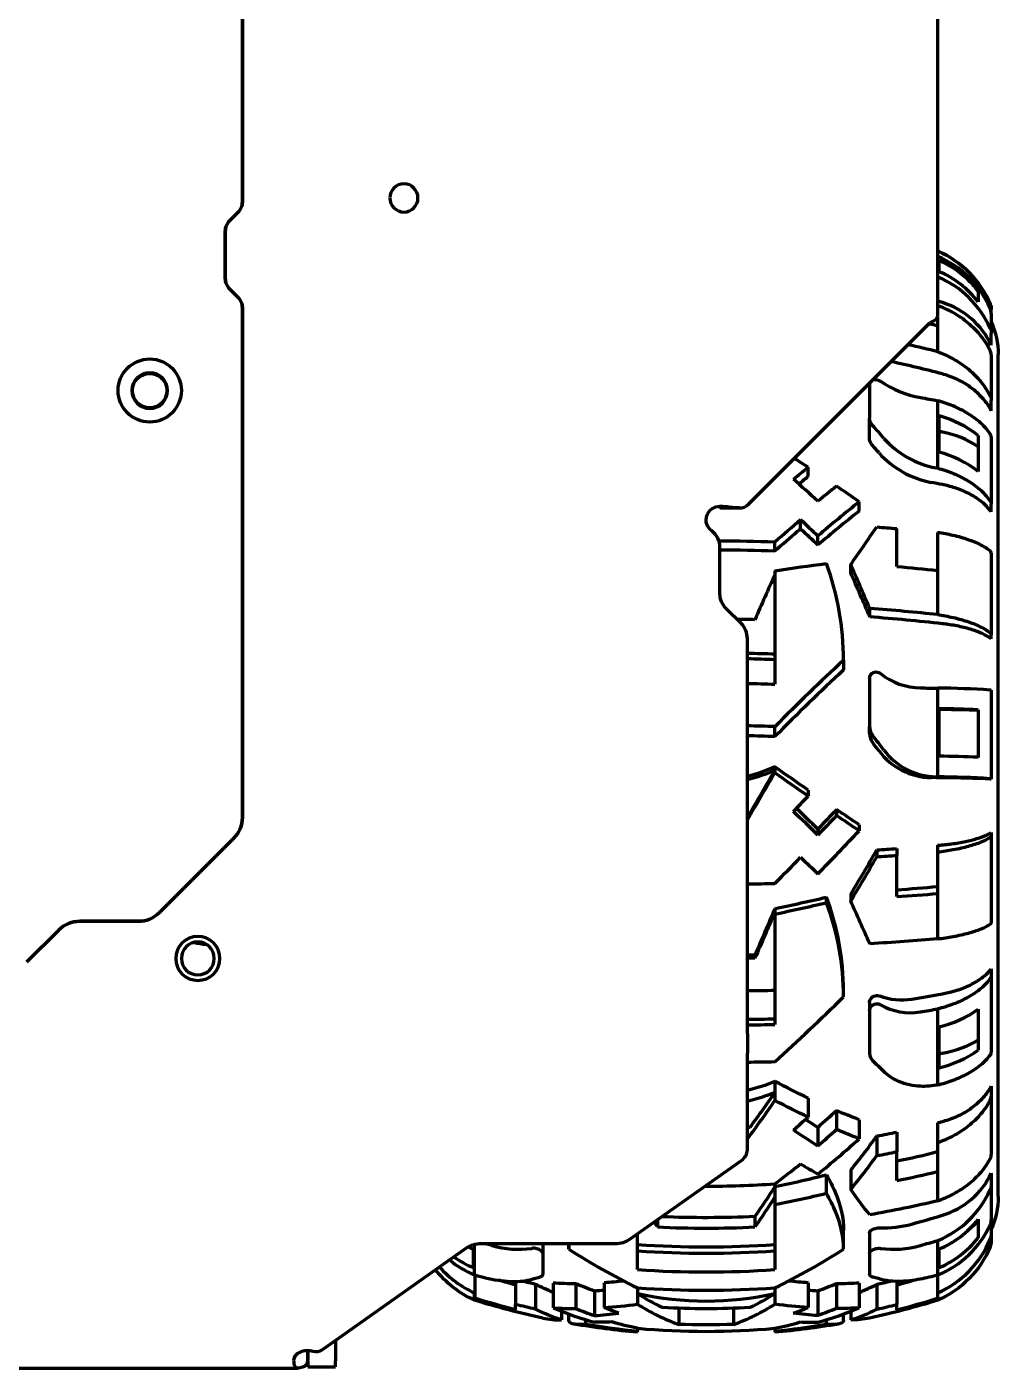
# Model space of a CAD drawing. Header units: millimetres. Extents: x 0 to 1189, y 0 to 841.
# Drawn here: x 308.2 to 378.9, y 352.4 to 450.2 of the extents above; entities that cross this region are included whole.
import ezdxf

# ---------------------------------------------------------------- set-up
doc = ezdxf.new("R2010")
doc.units = ezdxf.units.MM
doc.header["$LTSCALE"] = 0.75
doc.layers.add('Visible', color=7, linetype='Continuous', lineweight=70)

msp = doc.modelspace()

# ---------------------------------------------------------------- linework, layer by layer
at = {"layer": 'Visible'}
for p, q in [((323.885, 479.675), (323.885, 437.402)), ((323.885, 437.402), (323.885, 479.675)), ((374.515, 429.103), (374.515, 459.003)), ((323.569, 436.638), (322.962, 436.031)), ((322.962, 436.031), (323.569, 436.638)), ((322.645, 435.267), (322.645, 431.842)), ((322.645, 431.842), (322.645, 435.267)), ((374.592, 432.344), (374.592, 433.143)), ((322.962, 431.078), (323.569, 430.471)), ((323.569, 430.471), (322.962, 431.078)), ((377.445, 430.909), (377.445, 430.121)), ((323.885, 429.707), (323.885, 392.594)), ((323.885, 392.594), (323.885, 429.707)), ((374.486, 428.995), (374.486, 428.395)), ((374.497, 426.495), (374.497, 429.018)), ((378.395, 429.572), (378.395, 429.571)), ((378.395, 429.286), (378.395, 429.571)), ((378.395, 429.286), (378.395, 427.836)), ((360.727, 415.409), (373.927, 428.609)), ((378.395, 426.974), (378.395, 427.836)), ((378.395, 426.281), (378.395, 422.95)), ((378.895, 364.993), (378.895, 426.301)), ((369.536, 424.211), (369.536, 421.653)), ((374.497, 418.024), (374.497, 422.934)), ((378.395, 422.207), (378.395, 422.95)), ((369.536, 420.203), (369.536, 421.653)), ((374.592, 419.196), (374.592, 421.83)), ((377.445, 420.399), (377.445, 417.772)), ((378.395, 420.277), (378.395, 415.391)), ((365.063, 417.41), (365.063, 418.087)), ((368.784, 414.901), (368.784, 415.577)), ((378.395, 414.839), (378.395, 415.391)), ((359.275, 415.136), (358.653, 415.136)), ((358.701, 415.134), (360.115, 415.134)), ((360.067, 415.136), (359.275, 415.136)), ((364.52, 413.615), (364.52, 414.279)), ((371.515, 410.865), (371.515, 413.626)), ((362.645, 412.007), (362.645, 412.666)), ((365.77, 412.432), (365.77, 413.096)), ((374.486, 413.339), (374.486, 410.58)), ((374.486, 413.339), (374.497, 413.338)), ((374.497, 407.362), (374.497, 413.338)), ((358.645, 408.876), (358.645, 412.255)), ((378.395, 411.862), (378.395, 405.9)), ((362.645, 410.558), (362.645, 402.297)), ((368.168, 410.396), (368.168, 411.006)), ((360.206, 406.694), (359.085, 407.815)), ((369.549, 407.192), (369.549, 407.805)), ((360.645, 376.855), (360.645, 405.633)), ((378.395, 405.593), (378.395, 405.9)), ((367.645, 404.042), (367.645, 403.333)), ((369.536, 402.725), (369.536, 399.216)), ((374.497, 395.554), (374.497, 402.01)), ((378.395, 401.86), (378.395, 395.405)), ((374.592, 397.053), (374.592, 400.516)), ((377.445, 400.434), (377.445, 396.972)), ((362.645, 398.482), (362.645, 399.205)), ((369.536, 398.697), (369.536, 399.216)), ((362.645, 396.287), (362.645, 396.036)), ((362.645, 396.036), (362.645, 395.848)), ((378.395, 395.373), (378.395, 395.405)), ((365.063, 394.587), (365.063, 394.15)), ((367.13, 393.17), (367.13, 392.734)), ((368.784, 392.06), (368.784, 391.623)), ((323.253, 391.067), (317.854, 385.667)), ((317.854, 385.667), (323.253, 391.067)), ((365.77, 391.743), (365.77, 391.311)), ((378.395, 391.499), (378.395, 391.249)), ((378.395, 391.249), (378.395, 384.933)), ((370.071, 390.231), (370.071, 389.732)), ((371.515, 390.33), (371.515, 389.827)), ((374.486, 390.569), (374.486, 390.059)), ((374.486, 390.059), (374.497, 390.06)), ((374.486, 390.059), (374.486, 387.06)), ((374.497, 383.755), (374.497, 390.06)), ((371.515, 386.83), (371.515, 389.827)), ((368.168, 387.003), (368.168, 386.511)), ((366.395, 386.389), (366.395, 386.788)), ((316.326, 385.035), (312.053, 385.035)), ((312.053, 385.035), (316.326, 385.035)), ((362.645, 385.954), (362.645, 385.728)), ((362.645, 385.728), (362.645, 385.558)), ((362.645, 385.558), (362.645, 377.527)), ((310.526, 384.402), (308.201, 382.077)), ((308.201, 382.077), (310.526, 384.402)), ((361.187, 382.574), (361.187, 382.347)), ((378.395, 381.576), (378.395, 381.07)), ((378.395, 381.07), (378.395, 375.511)), ((367.645, 379.532), (367.645, 379.94)), ((369.536, 379.136), (369.536, 378.535)), ((369.536, 378.535), (369.536, 375.415)), ((374.497, 373.12), (374.497, 378.657)), ((377.445, 378.642), (377.445, 375.666)), ((374.592, 374.372), (374.592, 377.342)), ((360.645, 376.855), (360.645, 375.433)), ((360.645, 368.377), (360.645, 375.433)), ((362.645, 373.378), (362.645, 372.583)), ((362.645, 372.583), (362.645, 371.987)), ((378.395, 373.031), (378.395, 372.317)), ((378.395, 372.317), (378.395, 368.059)), ((365.063, 372.169), (365.063, 370.786)), ((367.13, 371.25), (367.13, 369.868)), ((368.784, 370.589), (368.784, 369.207)), ((374.486, 370.373), (374.486, 368.914)), ((365.77, 370.036), (365.77, 368.668)), ((370.071, 369.406), (370.071, 367.979)), ((371.515, 369.688), (371.515, 368.252)), ((374.486, 368.914), (374.497, 368.916)), ((374.486, 368.914), (374.486, 366.82)), ((374.497, 364.69), (374.497, 368.916)), ((352.085, 361.884), (360.206, 367.627)), ((371.515, 366.163), (371.515, 368.252)), ((366.395, 365.24), (366.395, 366.577)), ((368.168, 366.911), (368.168, 365.506)), ((378.395, 366.699), (378.395, 365.848)), ((362.645, 365.738), (362.645, 364.98)), ((378.395, 365.848), (378.395, 363.308)), ((362.645, 364.98), (362.645, 364.412)), ((361.187, 363.544), (361.187, 362.783)), ((362.645, 364.412), (362.645, 359.678)), ((354.104, 363.312), (354.104, 362.783)), ((367.645, 361.178), (367.645, 362.546)), ((377.445, 363.344), (377.445, 361.992)), ((378.395, 363.201), (378.395, 362.296)), ((341.267, 361.573), (351.024, 361.573)), ((345.755, 361.573), (345.755, 360.881)), ((347.645, 361.178), (347.645, 361.573)), ((352.645, 359.678), (352.645, 362.28)), ((369.536, 362.366), (369.536, 360.881)), ((374.497, 359.29), (374.497, 361.793)), ((378.395, 362.296), (378.395, 361.722)), ((329.694, 353.83), (340.206, 361.263)), ((340.699, 359.818), (340.699, 361.161)), ((340.794, 359.29), (340.794, 361.519)), ((345.755, 360.881), (345.755, 359.342)), ((369.536, 360.881), (369.536, 359.342)), ((374.592, 359.818), (374.592, 361.161)), ((340.805, 359.287), (340.805, 357.979)), ((343.776, 358.815), (343.776, 357.14)), ((346.507, 358.69), (346.507, 356.889)), ((348.161, 358.648), (348.161, 356.849)), ((350.228, 358.719), (350.228, 356.917)), ((365.063, 358.719), (365.063, 356.917)), ((367.13, 358.648), (367.13, 356.849)), ((368.784, 358.69), (368.784, 356.889)), ((371.515, 358.815), (371.515, 357.14)), ((374.486, 359.287), (374.486, 357.979)), ((340.805, 357.979), (340.794, 357.983)), ((340.794, 357.449), (340.794, 357.983)), ((340.805, 357.979), (340.805, 357.592)), ((345.22, 358.604), (345.22, 356.794)), ((349.52, 358.111), (349.52, 356.329)), ((352.645, 358.349), (352.645, 357.939)), ((352.645, 357.939), (352.645, 357.163)), ((362.645, 358.349), (362.645, 357.939)), ((362.645, 357.939), (362.645, 357.163)), ((365.77, 358.111), (365.77, 356.329)), ((370.071, 358.604), (370.071, 356.794)), ((374.486, 357.979), (374.497, 357.983)), ((374.486, 357.979), (374.486, 357.592)), ((374.497, 357.449), (374.497, 357.983)), ((343.776, 356.758), (343.776, 357.14)), ((355.645, 356.885), (355.645, 355.688)), ((359.645, 356.885), (359.645, 355.688)), ((371.515, 356.758), (371.515, 357.14)), ((347.123, 356.643), (347.123, 356.013)), ((347.645, 355.99), (347.645, 356.448)), ((348.895, 355.705), (348.895, 356.03)), ((366.395, 355.705), (366.395, 356.03)), ((367.645, 355.99), (367.645, 356.448)), ((368.168, 356.643), (368.168, 356.013)), ((352.645, 355.405), (352.645, 355.197)), ((352.645, 355.117), (352.645, 355.197)), ((362.645, 355.405), (362.645, 355.197)), ((362.645, 355.197), (362.645, 355.117)), ((328.639, 353.795), (328.639, 353.088)), ((328.645, 353.795), (328.645, 353.148)), ((328.655, 353.04), (328.655, 353.795)), ((330.655, 354.509), (330.655, 353.04)), ((328.655, 353.04), (328.655, 352.601)), ((330.655, 352.601), (330.655, 353.04)), ((257.361, 352.499), (327.93, 352.499)), ((328.655, 352.601), (330.655, 352.601))]:
    msp.add_line(p, q, dxfattribs=at)
at = {"layer": 'Visible', "extrusion": (0, 0, -1)}
for centre, radius in [((-335.645, 437.695), 1.025), ((-317.145, 423.675), 1.3), ((-320.645, 382.33), 1.6), ((-320.645, 382.33), 1.2)]:
    msp.add_circle(centre, radius, dxfattribs=at)
at = {"layer": 'Visible'}
for radius in [2.3, 1.25]:
    msp.add_circle((317.145, 423.675), radius, dxfattribs=at)
at = {"layer": 'Visible', "extrusion": (0, 0, -1)}
for centre, radius, start, end in [((-322.805, 437.402), 1.08, 180, 225), ((-323.725, 435.267), 1.08, 0, 45), ((-371.52, 427.097), 7.375, 113.96173, 157.15706), ((-323.725, 431.842), 1.08, 315, 0), ((-322.805, 429.707), 1.08, 135, 180), ((-377.395, 429.572), 1, 157.15706, 180), ((-373.005, 426.301), 5.891, 156.22295, 180), ((-358.645, 414.255), 1, 306.8699, 90), ((-360.145, 408.876), 1.5, 315, 0), ((-321.725, 392.594), 2.16, 180, 225), ((-312.053, 382.875), 2.16, 45, 90), ((-316.326, 387.195), 2.16, 225, 270), ((-373.005, 364.993), 5.891, 180, 203.77705), ((-377.395, 361.722), 1, 180, 202.84294), ((-371.52, 364.197), 7.375, 202.84294, 246.19464), ((-343.771, 364.197), 7.375, 293.80536, 322.11065), ((-357.645, 411.811), 56.914, 282.05219, 287.22292), ((-357.645, 411.811), 56.914, 252.77708, 257.94781), ((-357.645, 411.811), 56.914, 275.04006, 279.73491), ((-357.645, 411.811), 56.914, 260.26509, 264.95994)]:
    msp.add_arc(centre, radius, start, end, dxfattribs=at)
at = {"layer": 'Visible'}
for centre, radius, start, end in [((322.805, 437.402), 1.08, 315, 0), ((323.725, 435.267), 1.08, 135, 180), ((371.52, 427.097), 7.375, 22.83565, 66.03631), ((371.672, 426.75), 7.256, 23.67274, 66.93066), ((371.642, 426.436), 7.327, 37.62436, 66.25819), ((371.708, 425.272), 7.233, 23.96176, 67.16482), ((371.655, 425.633), 7.326, 37.77628, 66.36362), ((323.725, 431.842), 1.08, 180, 225), ((322.805, 429.707), 1.08, 0, 45), ((373.128, 424.519), 5.812, 24.99028, 72.86236), ((374.596, 430.663), 7.619, 235.94726, 259.78031), ((372.62, 414.325), 7.758, 51.53042, 75.27178), ((373.589, 413.873), 6.892, 55.96374, 79.53242), ((375.624, 424.685), 6.754, 221.71119, 259.33159), ((375.286, 423.649), 6.781, 221.72071, 259.19113), ((372.624, 411.672), 7.776, 51.67466, 75.33946), ((449.963, 313.919), 130.093, 128.60913, 130.32827), ((445.954, 317.65), 124.149, 128.43283, 130.23076), ((357.145, 412.255), 1.5, 0, 53.1301), ((347.495, 404.088), 20.15, 359.86826, 20.28781), ((115.704, 299.667), 275.679, 22.95676, 23.68196), ((359.145, 405.633), 1.5, 0, 45), ((472.938, 290.187), 155.078, 132.76252, 135.33285), ((470.143, 292.7), 150.816, 132.81402, 135.46103), ((373.339, 406.854), 4.831, 231.47213, 268.87514), ((374.024, 334.527), 67.484, 86.35256, 89.59833), ((373.297, 304.428), 96.096, 87.52596, 89.2278), ((373.949, 305.562), 94.891, 87.88823, 89.46131), ((370.626, 399.222), 1.09, 180.31229, 218.05211), ((370.634, 398.703), 1.098, 180.32053, 217.91041), ((374.112, 400.356), 4.862, 216.94003, 268.8522), ((374.47, 400.417), 4.863, 216.95073, 268.86752), ((373.296, 300.472), 96.59, 87.53778, 89.23092), ((60.75, 569.156), 348.104, 329.48658, 330.1413), ((62.599, 568.062), 345.862, 329.57878, 330.17294), ((374.021, 327.387), 68.167, 86.38698, 89.60018), ((374.655, 332.22), 63.265, 86.61042, 89.83156), ((321.725, 392.594), 2.16, 315, 0), ((168.735, 581.462), 275.786, 315.59809, 316.50007), ((348.087, 379.907), 19.559, 0.09519, 20.59651), ((348.032, 379.499), 19.613, 0.09553, 20.56633), ((312.053, 382.875), 2.16, 90, 135), ((316.326, 387.195), 2.16, 270, 315), ((321.595, 388.347), 5, 255.8414, 266.21326), ((183.794, 568.57), 263.698, 312.70639, 314.20299), ((371.868, 383.99), 4.678, 249.86573, 279.231), ((372.504, 382.764), 4.38, 240.24142, 279.73103), ((372.739, 385.206), 8.079, 283.26299, 305.63982), ((370.284, 375.415), 0.748, 179.97635, 226.34235), ((372.742, 382.26), 8.1, 283.20236, 305.50107), ((304.377, 412.067), 70.386, 323.34709, 325.87746), ((377.719, 372.324), 0.676, 332.12306, 359.42127), ((304.619, 411.495), 70.2, 322.94944, 325.75058), ((324.387, 418.084), 66.031, 308.8095, 312.24999), ((373.17, 369.178), 5.784, 286.78397, 334.62449), ((371.776, 368.438), 7.181, 292.26847, 335.65693), ((357.645, 436.611), 73.913, 267.25351, 272.74649), ((370.517, 370.635), 7.923, 268.12129, 285.37879), ((371.81, 365.927), 7.16, 292.03907, 335.36363), ((371.716, 367.875), 7.305, 293.18966, 321.66446), ((371.481, 364.743), 7.403, 294.04856, 337.4466), ((371.728, 366.538), 7.304, 293.08618, 321.51207), ((343.618, 366.627), 7.409, 234.24919, 246.79017), ((344.023, 368.262), 7.103, 253.84812, 277.59203), ((372.724, 399.665), 45.937, 236.91134, 244.08115), ((357.645, 434.535), 73.203, 266.08346, 273.91654), ((357.645, 431.688), 70.82, 265.95148, 274.04852), ((342.567, 399.665), 45.937, 295.91885, 303.08866), ((371.268, 368.262), 7.103, 262.40797, 286.15188), ((343.786, 364.707), 7.36, 221.08107, 246.01545), ((343.625, 366.146), 7.418, 231.01262, 247.56075), ((357.645, 432.773), 73.266, 266.08682, 273.91318), ((357.645, 429.879), 71.704, 266.00147, 273.99853), ((361.128, 371.116), 15.671, 237.23048, 244.76052), ((357.644, 380.507), 23.116, 257.51244, 282.49664), ((354.163, 371.116), 15.671, 295.23948, 302.76952), ((356.643, 381.303), 26.434, 247.4527, 254.3681), ((360.894, 370.144), 15.38, 237.56631, 250.04608), ((354.397, 370.144), 15.38, 289.95392, 302.43369), ((358.648, 381.303), 26.434, 285.63191, 292.5473)]:
    msp.add_arc(centre, radius, start, end, dxfattribs=at)
for centre, major_axis, ratio, start_param, end_param in [((357.647, 379.732), (55.122, 0), 0.961262, 1.253564, 1.259773), ((357.646, 381.461), (55.123, 0), 0.829038, 1.253567, 1.324295), ((361.15, 392.956), (-20.563, 40.563), 0.507679, -1.114765, -1.0853), ((357.075, 387.625), (55.803, 0.55), 0.62226, 1.240664, 1.245359), ((361.169, 392.992), (-19.74, 38.939), 0.507685, -1.114813, -1.09754), ((366.036, 401.309), (-39.28, 4.483), 0.450481, 4.54693, 4.550141), ((359.234, 392.222), (32.074, 34.592), 0.26488, 1.053528, 1.095283), ((365.547, 399.377), (-38.967, 29.864), 0.305384, -1.421861, -1.380467), ((357.647, 384.582), (55.122, 0), 0.615663, 1.253566, 1.269304), ((360.115, 416.634), (0, 1.5), 0.707107, 3.096268, 3.757072), ((358.701, 416.634), (0, 1.5), 0.707107, 3.096268, 3.141593), ((367.709, 397.823), (-15.169, 38.716), 0.131635, -1.361905, -1.275339), ((362.465, 393.637), (14.879, 38.792), 0.150236, 1.186184, 1.277531), ((357.646, 388.784), (55.123, 0), 0.34202, 1.253567, 1.353147), ((357.072, 398.576), (55.81, 0.019), 0.035278, 1.246754, 1.251448), ((361.15, 396.135), (-28.376, 35.538), 0.181745, 4.606105, 4.63557), ((361.168, 396.131), (-27.24, 34.116), 0.181766, 4.606055, 4.623328), ((357.647, 393.658), (55.122, 0), 0.034902, 1.253567, 1.269305), ((366.038, 394.607), (-39.327, 0.202), 0.025797, 4.495724, 4.498935), ((357.183, 397.572), (32.787, 33.791), 0.171076, -1.539027, -1.50636), ((357.645, 406.289), (55.296, 0), 0.241922, -1.516517, -1.512894), ((357.651, 404.904), (-54.664, 0), 0.275637, 1.800003, 1.827219), ((357.66, 404.897), (-54.634, 0), 0.275637, 1.883867, 1.890704), ((359.398, 396.054), (32.996, 34.006), 0.171087, 4.63494, 4.691352), ((363.915, 401.647), (-32.723, 33.724), 0.17105, 1.7635, 1.801148), ((357.65, 404.91), (-56.445, 0), 0.275652, 1.792667, 1.818975), ((357.645, 401.493), (-56.845, 0), 0.241922, 1.623596, 1.658869), ((357.647, 402.022), (55.083, 0), 0.275637, -1.316284, -1.260118), ((357.647, 402.025), (-56.838, 0.001), 0.275666, 1.817291, 1.871582), ((358.173, 397.251), (54.89, 11.267), 0.220597, -1.534555, -1.465833), ((377.394, 384.934), (-1.002, 0), 0.275661, 2.743271, 3.14164), ((357.657, 408.763), (-54.642, 0.001), 0.559241, 1.848148, 1.890715), ((357.655, 408.772), (-56.426, 0), 0.559205, 1.850716, 1.873893), ((373.005, 378.567), (-5.891, 0), 0.5592, 1.887801, 2.424706), ((366.181, 390.081), (38.027, 3.964), 0.411598, -1.39083, -1.384129), ((377.394, 375.511), (-1.002, 0), 0.559214, 2.743319, 3.141688), ((357.183, 400.764), (25.458, 39.606), 0.541684, 4.218424, 4.251091), ((357.66, 411.333), (54.634, 0), 0.788011, -1.257725, -1.250889), ((357.645, 412.337), (55.296, 0), 0.766044, -1.516517, -1.512894), ((357.651, 411.355), (-54.664, 0), 0.788011, 1.800003, 1.827219), ((359.145, 368.377), (1.5, 0), 0.707107, -0.785398, 0), ((357.65, 411.369), (-56.445, 0), 0.78802, 1.79267, 1.818978), ((357.647, 409.596), (55.083, 0), 0.788011, -1.316284, -1.260118), ((377.394, 368.059), (-1.002, 0), 0.788026, 2.743393, 3.141762), ((359.398, 399.963), (25.62, 39.859), 0.541691, 4.109202, 4.165613), ((358.178, 405.971), (51.915, 15.827), 0.740102, 4.574509, 4.645493), ((363.915, 403.763), (-25.409, 39.528), 0.541666, 2.289225, 2.326873), ((357.647, 409.6), (-56.838, 0.001), 0.788029, 1.817299, 1.871591), ((357.645, 409.3), (-56.845, 0), 0.766044, 1.569256, 1.658869), ((358.173, 405.975), (53.599, 16.34), 0.740064, 4.571983, 4.640706), ((357.657, 412.382), (-54.642, 0.003), 0.939712, 1.848182, 1.89075), ((373.005, 366.867), (-5.891, 0), 0.939696, 2.276861, 2.424718), ((377.394, 363.308), (-1.002, 0), 0.939701, 2.743574, 3.141943), ((351.024, 362.634), (-1.5, 0), 0.707107, 1.570796, 2.356194), ((357.655, 412.399), (-56.426, 0.001), 0.939698, 1.850725, 1.873902), ((349.252, 384.792), (-38.742, 10.045), 0.670482, 1.526131, 1.529342), ((354.141, 400.791), (19.4, 41.131), 0.527372, 3.541199, 3.570664), ((357.651, 411.805), (-54.664, 0), 0.999391, 1.800003, 1.818472), ((357.647, 411.842), (55.083, 0), 0.999391, -1.316284, -1.293266), ((349.744, 405.865), (4.798, 48.86), 0.813167, 3.180806, 3.222201), ((356.057, 402.02), (-3.282, 47.059), 0.705386, 2.804036, 2.845792), ((357.645, 412.01), (55.296, 0), 0.997564, 4.654487, 4.770291), ((357.183, 402.001), (3.276, 46.969), 0.705387, 3.446431, 3.479097), ((357.65, 411.822), (-56.445, 0.006), 0.999391, 1.792769, 1.819077), ((357.647, 411.845), (-56.838, 0.014), 0.999392, 1.817532, 1.871823), ((347.582, 397.591), (0.606, 41.578), 0.384604, 3.065465, 3.150778), ((357.118, 410.754), (-22.382, 51.37), 0.976851, 2.57183, 2.640553), ((359.398, 402.223), (3.296, 47.268), 0.705388, 3.337202, 3.393613), ((358.173, 410.754), (22.382, 51.37), 0.976851, 3.642632, 3.711355), ((363.915, 402.779), (-3.271, 46.877), 0.705384, 3.061203, 3.098851), ((357.645, 411.891), (56.845, 0), 0.997564, 4.624317, 4.800461), ((329.27, 354.13), (-0.6, 0), 0.707107, 1.169795, 2.356194)]:
    msp.add_ellipse(centre, major_axis=major_axis, ratio=ratio, start_param=start_param, end_param=end_param, dxfattribs=at)
at = {"layer": 'Visible', "extrusion": (0, 0, -1)}
for centre, major_axis, ratio, start_param, end_param in [((377.394, 429.571), (1.002, 0.004), 0.999392, -0.394825, 0.003543), ((357.647, 383.391), (-56.838, 0.001), 0.829021, 1.860219, 1.871567), ((377.394, 427.836), (-1.002, 0), 0.961255, 2.742806, 3.141175), ((357.655, 389.778), (-56.426, 0), 0.61565, 1.850709, 1.873887), ((377.394, 422.95), (-1.002, 0), 0.829024, 2.743053, 3.141422), ((357.183, 393.645), (32.012, 34.526), 0.264877, -1.086243, -1.053577), ((357.187, 393.679), (30.764, 33.18), 0.264894, -1.065286, -1.043772), ((377.394, 415.391), (-1.002, 0), 0.615642, 2.743139, 3.141508), ((359.398, 391.99), (32.216, 34.746), 0.264867, -1.195462, -1.139051), ((363.915, 397.239), (-31.949, 34.458), 0.264901, 1.310715, 1.348362), ((363.948, 397.223), (-30.713, 33.126), 0.264939, 1.310385, 1.349548), ((357.65, 394.913), (-56.445, 0), 0.342006, 1.792665, 1.818972), ((357.645, 391.454), (-56.845, 0), 0.374607, 1.586936, 1.658869), ((357.645, 391.454), (55.091, 0), 0.374607, -1.552644, -1.479912), ((358.173, 387.914), (54.757, 11.897), 0.38313, -1.406256, -1.337533), ((357.647, 392.014), (-56.838, 0.001), 0.341992, 1.817285, 1.871577), ((377.394, 405.9), (-1.002, 0), 0.341997, 2.743191, 3.14156), ((357.655, 400.132), (-56.426, 0), 0.034885, 1.850713, 1.87389), ((377.394, 395.405), (-1.002, 0), 0.034875, 2.743231, 3.1416), ((356.854, 396.75), (21.208, 36.429), 0.124488, 1.603179, 1.605721), ((365.609, 405.644), (-38.121, 27.919), 0.197252, 4.486417, 4.529429), ((359.234, 396.16), (32.85, 33.856), 0.171072, 1.506312, 1.548067), ((365.547, 405.692), (-39.609, 29.007), 0.197181, 4.488001, 4.529395), ((367.709, 399.024), (-15.47, 38.597), 0.106064, 4.338457, 4.425023), ((362.465, 394.656), (15.628, 38.496), 0.086567, 1.769588, 1.860935), ((357.645, 394.874), (54.795, 0), 0.224951, 1.506116, 1.516019), ((361.15, 399.128), (-28.08, 35.772), 0.213609, 4.116607, 4.146072), ((366.039, 388.296), (39.291, 3.9), 0.409975, 1.39468, 1.397891), ((359.244, 399.854), (24.518, 38.147), 0.541727, 2.022632, 2.066154), ((365.608, 408.114), (-31.698, 35.043), 0.624448, 4.025648, 4.06866), ((359.234, 399.903), (25.507, 39.683), 0.541681, 2.032045, 2.073801), ((365.547, 408.17), (-32.935, 36.408), 0.624429, 4.027244, 4.068639), ((362.469, 396.051), (10.686, 39.097), 0.290303, 2.375001, 2.468644), ((367.709, 398.936), (-10.339, 40.276), 0.303249, 3.728839, 3.815405), ((362.465, 396.054), (10.954, 40.077), 0.290304, 2.375029, 2.466377), ((357.645, 404.812), (54.795, 0), 0.75471, 1.506116, 1.629835), ((352.826, 396.054), (-10.954, 40.077), 0.290304, 3.816809, 3.832313), ((341.267, 360.513), (-1.5, 0), 0.707107, 0.785398, 1.570796), ((357.636, 412.399), (56.426, 0.001), 0.939698, 1.850725, 1.859726), ((357.644, 411.842), (-55.083, 0), 0.999391, -1.316284, -1.293266), ((357.639, 411.805), (54.664, 0), 0.999391, 1.800003, 1.818472), ((349.683, 405.824), (4.618, 47.026), 0.813167, 3.060956, 3.103966), ((356.046, 401.946), (-3.153, 45.237), 0.705392, 3.445033, 3.488555), ((359.245, 401.946), (3.153, 45.237), 0.705392, 2.79463, 2.838152), ((365.608, 405.824), (-4.618, 47.026), 0.813167, 3.179219, 3.22223), ((361.15, 400.791), (-19.4, 41.131), 0.527372, 3.541199, 3.570664), ((366.039, 384.793), (38.743, 10.045), 0.670497, 1.526128, 1.52934), ((357.644, 411.845), (56.838, 0.014), 0.999392, 1.817532, 1.871823), ((357.641, 411.822), (56.445, 0.006), 0.999391, 1.792769, 1.819077), ((358.108, 402.001), (-3.276, 46.969), 0.705387, 3.446431, 3.479097), ((359.234, 402.02), (3.282, 47.059), 0.705386, 2.804036, 2.845792), ((365.547, 405.865), (-4.798, 48.86), 0.813167, 3.180806, 3.222201), ((351.376, 402.779), (3.271, 46.877), 0.705384, 3.061203, 3.098851), ((355.893, 402.223), (-3.296, 47.268), 0.705388, 3.337202, 3.393613), ((367.709, 397.591), (-0.606, 41.578), 0.384604, 3.065465, 3.150778), ((357.645, 411.998), (-56.484, 0), 0.997564, 4.676973, 4.747805), ((328.645, 353.088), (-1, 0), 0.707107, 0, 1.971798), ((328.045, 353.148), (-0.6, 0), 0.707107, 3.141593, 3.284126)]:
    msp.add_ellipse(centre, major_axis=major_axis, ratio=ratio, start_param=start_param, end_param=end_param, dxfattribs=at)
at = {"layer": 'Visible'}
for points in [[(373.927, 428.609), (374.299, 428.774), (374.504, 428.938), (374.509, 429.103)], [(374.497, 426.495), (373.79, 426.676), (373.066, 426.849), (372.331, 427.011)], [(369.536, 424.211), (369.536, 424.214), (369.536, 424.216), (369.536, 424.218)], [(365.063, 418.087), (364.733, 418.303), (364.397, 418.52), (364.056, 418.738)], [(365.77, 415.611), (365.183, 416.157), (364.593, 416.698), (364.003, 417.231)], [(358.645, 415.255), (358.88, 415.255), (359.114, 415.238), (359.325, 415.206)], [(358.649, 415.206), (358.648, 415.238), (358.647, 415.255), (358.645, 415.255)], [(358.649, 415.206), (358.65, 415.166), (358.651, 415.142), (358.653, 415.136)], [(359.325, 415.206), (359.594, 415.166), (359.854, 415.142), (360.067, 415.136)], [(368.168, 411.006), (368.793, 411.923), (369.432, 412.842), (370.071, 413.744)], [(374.497, 407.362), (372.913, 407.529), (371.248, 407.679), (369.549, 407.805)], [(361.187, 406.991), (360.749, 407.002), (360.314, 407.01), (359.883, 407.017)], [(360.645, 404.559), (361.305, 404.545), (361.973, 404.527), (362.645, 404.503)], [(360.645, 404.162), (361.305, 404.147), (361.973, 404.128), (362.645, 404.104)], [(360.645, 402.353), (361.305, 402.339), (361.973, 402.321), (362.645, 402.297)], [(362.645, 399.205), (361.973, 399.229), (361.305, 399.248), (360.645, 399.262)], [(362.645, 398.482), (361.973, 398.507), (361.305, 398.526), (360.645, 398.541)], [(362.645, 396.287), (362, 395.994), (361.331, 395.758), (360.645, 395.581)], [(362.645, 396.036), (362, 395.744), (361.332, 395.508), (360.645, 395.331)], [(365.063, 394.587), (364.28, 395.131), (363.469, 395.701), (362.645, 396.287)], [(365.063, 394.15), (364.283, 394.691), (363.472, 395.261), (362.645, 395.848)], [(365.77, 391.311), (365.183, 391.88), (364.593, 392.457), (364.003, 393.039)], [(365.77, 391.743), (365.254, 392.244), (364.735, 392.751), (364.216, 393.262)], [(367.13, 393.17), (366.678, 392.692), (366.225, 392.216), (365.77, 391.743)], [(368.168, 387.003), (368.793, 388.049), (369.432, 389.132), (370.071, 390.231)], [(368.168, 386.511), (368.793, 387.555), (369.432, 388.635), (370.071, 389.732)], [(362.645, 385.954), (363.925, 386.228), (365.182, 386.508), (366.395, 386.788)], [(362.645, 385.954), (362.172, 384.845), (361.683, 383.709), (361.187, 382.574)], [(374.497, 383.755), (372.913, 383.62), (371.248, 383.499), (369.549, 383.398)], [(361.187, 382.347), (361.006, 382.344), (360.825, 382.342), (360.645, 382.34)], [(360.645, 379.986), (361.305, 379.994), (361.973, 380.005), (362.645, 380.018)], [(360.645, 377.901), (361.305, 377.909), (361.973, 377.921), (362.645, 377.934)], [(360.645, 377.495), (361.305, 377.503), (361.973, 377.514), (362.645, 377.527)], [(362.645, 374.795), (361.973, 374.781), (361.305, 374.77), (360.645, 374.762)], [(362.645, 373.378), (362, 373.104), (361.331, 372.883), (360.645, 372.718)], [(365.063, 372.169), (364.28, 372.538), (363.469, 372.943), (362.645, 373.378)], [(362.645, 372.583), (362, 372.311), (361.332, 372.092), (360.645, 371.928)], [(365.063, 370.786), (364.283, 371.151), (363.472, 371.554), (362.645, 371.987)], [(365.77, 370.036), (365.474, 370.225), (365.176, 370.419), (364.878, 370.618)], [(365.77, 368.668), (365.183, 369.042), (364.593, 369.434), (364.003, 369.844)], [(368.168, 366.911), (368.793, 367.689), (369.432, 368.525), (370.071, 369.406)], [(368.168, 365.506), (368.793, 366.278), (369.432, 367.107), (370.071, 367.979)], [(374.497, 364.69), (372.913, 364.305), (371.248, 363.959), (369.549, 363.67)], [(378.386, 363.18), (378.389, 363.187), (378.392, 363.194), (378.395, 363.201)], [(347.659, 361.573), (347.65, 361.44), (347.645, 361.308), (347.645, 361.178)], [(340.321, 361.336), (340.447, 361.274), (340.573, 361.215), (340.699, 361.161)], [(351.648, 358.847), (351.167, 358.793), (350.692, 358.751), (350.228, 358.719)], [(365.063, 358.719), (364.599, 358.75), (364.124, 358.793), (363.643, 358.848)], [(346.507, 358.022), (346.081, 358.19), (345.65, 358.384), (345.22, 358.604)], [(350.228, 358.167), (349.992, 358.144), (349.756, 358.126), (349.52, 358.111)], [(365.77, 358.111), (365.535, 358.126), (365.299, 358.144), (365.063, 358.167)], [(368.783, 358.022), (369.21, 358.19), (369.641, 358.384), (370.071, 358.604)], [(347.123, 356.013), (346.498, 356.219), (345.859, 356.479), (345.22, 356.794)], [(350.228, 356.917), (351.008, 356.968), (351.819, 357.05), (352.645, 357.163)], [(365.063, 356.917), (364.283, 356.968), (363.472, 357.05), (362.645, 357.163)], [(368.168, 356.013), (368.793, 356.219), (369.432, 356.48), (370.071, 356.794)], [(349.52, 356.329), (350.108, 356.366), (350.698, 356.424), (351.288, 356.505)], [(365.77, 356.329), (365.183, 356.366), (364.593, 356.424), (364.003, 356.505)], [(328.639, 353.088), (328.61, 352.758), (328.464, 352.61), (328.27, 352.565)]]:
    msp.add_open_spline(points, degree=3, dxfattribs=at)
for points, knots in [([(378.317, 426.606), (378.144, 426.95), (377.916, 427.311), (377.369, 427.994), (377.048, 428.315), (376.403, 428.853), (376.02, 429.119), (375.255, 429.546), (374.88, 429.715), (374.515, 429.851)], [-0.8176817, -0.8176817, -0.8176817, -0.8176817, -0.683213, -0.683213, -0.5456153, -0.5456153, -0.4089137, -0.4089137, -0.2918504, -0.2918504, -0.2918504, -0.2918504]), ([(378.395, 429.286), (378.395, 429.406), (378.366, 429.548), (378.318, 429.661), (378.318, 429.662), (378.317, 429.663)], [-0.14890922, -0.14890922, -0.14890922, -0.14890922, -0.11134107, -0.11134107, -0.11090246, -0.11090246, -0.11090246, -0.11090246]), ([(374.497, 426.495), (374.87, 426.358), (375.255, 426.186), (376.029, 425.756), (376.413, 425.491), (377.056, 424.957), (377.376, 424.639), (377.919, 423.965), (378.145, 423.611), (378.317, 423.272)], [-4.0816675, -4.0816675, -4.0816675, -4.0816675, -3.9618291, -3.9618291, -3.8252836, -3.8252836, -3.6886674, -3.6886674, -3.5563533, -3.5563533, -3.5563533, -3.5563533]), ([(378.395, 426.281), (378.395, 426.384), (378.366, 426.507), (378.318, 426.604), (378.318, 426.605), (378.317, 426.606)], [-0.14890922, -0.14890922, -0.14890922, -0.14890922, -0.11134107, -0.11134107, -0.11090246, -0.11090246, -0.11090246, -0.11090246]), ([(369.784, 424.466), (369.791, 424.468), (369.798, 424.469), (369.865, 424.482), (369.929, 424.483), (370.061, 424.467), (370.127, 424.45), (370.239, 424.405), (370.287, 424.38), (370.33, 424.351)], [-0.26606543, -0.26606543, -0.26606543, -0.26606543, -0.26362992, -0.26362992, -0.24338082, -0.24338082, -0.22315028, -0.22315028, -0.20678418, -0.20678418, -0.20678418, -0.20678418]), ([(378.395, 422.207), (378.263, 422.455), (378.096, 422.711), (377.682, 423.226), (377.426, 423.479), (376.912, 423.906), (376.606, 424.118), (375.947, 424.483), (375.594, 424.637), (375.125, 424.798), (374.985, 424.841), (374.841, 424.88)], [-0.6414978, -0.6414978, -0.6414978, -0.6414978, -0.5452902, -0.5452902, -0.4361658, -0.4361658, -0.3271031, -0.3271031, -0.2180403, -0.2180403, -0.1748773, -0.1748773, -0.1748773, -0.1748773]), ([(378.317, 420.518), (378.144, 420.774), (377.916, 421.042), (377.369, 421.549), (377.048, 421.788), (376.403, 422.187), (376.02, 422.385), (375.249, 422.704), (374.867, 422.832), (374.497, 422.934)], [3.5813627, 3.5813627, 3.5813627, 3.5813627, 3.7158313, 3.7158313, 3.8534291, 3.8534291, 3.9901307, 3.9901307, 4.1091636, 4.1091636, 4.1091636, 4.1091636]), ([(369.768, 421.117), (369.754, 421.133), (369.741, 421.148), (369.663, 421.245), (369.613, 421.332), (369.555, 421.486), (369.541, 421.553), (369.537, 421.619), (369.536, 421.631), (369.536, 421.642), (369.536, 421.653)], [-0.06746772, -0.06746772, -0.06746772, -0.06746772, -0.06067751, -0.06067751, -0.02604643, -0.02604643, 0, 0, 0, 0.00449234, 0.00449234, 0.00449234, 0.00449234]), ([(369.768, 419.66), (369.739, 419.692), (369.713, 419.726), (369.634, 419.84), (369.592, 419.923), (369.546, 420.073), (369.536, 420.139), (369.536, 420.203)], [-0.38982351, -0.38982351, -0.38982351, -0.38982351, -0.37572875, -0.37572875, -0.34303316, -0.34303316, -0.31763577, -0.31763577, -0.31763577, -0.31763577]), ([(378.395, 420.277), (378.395, 420.354), (378.366, 420.445), (378.318, 420.517), (378.318, 420.517), (378.317, 420.518)], [-0.14890922, -0.14890922, -0.14890922, -0.14890922, -0.11134107, -0.11134107, -0.11090246, -0.11090246, -0.11090246, -0.11090246]), ([(374.497, 418.024), (374.87, 417.922), (375.255, 417.794), (376.029, 417.475), (376.413, 417.278), (377.056, 416.882), (377.376, 416.646), (377.919, 416.145), (378.145, 415.882), (378.317, 415.63)], [0.2897036, 0.2897036, 0.2897036, 0.2897036, 0.409542, 0.409542, 0.5460875, 0.5460875, 0.6827036, 0.6827036, 0.8150178, 0.8150178, 0.8150178, 0.8150178]), ([(378.395, 414.839), (378.263, 415.023), (378.096, 415.214), (377.682, 415.596), (377.426, 415.784), (376.912, 416.101), (376.606, 416.258), (375.947, 416.53), (375.594, 416.644), (375.125, 416.763), (374.985, 416.795), (374.841, 416.825)], [-0.6414978, -0.6414978, -0.6414978, -0.6414978, -0.5452902, -0.5452902, -0.4361658, -0.4361658, -0.3271031, -0.3271031, -0.2180403, -0.2180403, -0.1748773, -0.1748773, -0.1748773, -0.1748773]), ([(362.645, 412.007), (363.191, 412.483), (363.743, 412.958), (364.372, 413.49), (364.446, 413.553), (364.52, 413.615)], [6.4700001, 6.4700001, 6.4700001, 6.4700001, 6.693301, 6.693301, 6.7232545, 6.7232545, 6.7232545, 6.7232545]), ([(378.317, 411.996), (378.144, 412.138), (377.916, 412.287), (377.369, 412.569), (377.048, 412.701), (376.403, 412.923), (376.02, 413.033), (375.249, 413.21), (374.867, 413.281), (374.497, 413.338)], [-0.8176817, -0.8176817, -0.8176817, -0.8176817, -0.683213, -0.683213, -0.5456153, -0.5456153, -0.4089137, -0.4089137, -0.2898807, -0.2898807, -0.2898807, -0.2898807]), ([(378.395, 411.862), (378.395, 411.905), (378.366, 411.955), (378.318, 411.995), (378.318, 411.996), (378.317, 411.996)], [-0.14890922, -0.14890922, -0.14890922, -0.14890922, -0.11134107, -0.11134107, -0.11090246, -0.11090246, -0.11090246, -0.11090246]), ([(374.497, 407.362), (374.87, 407.306), (375.255, 407.235), (376.029, 407.058), (376.413, 406.948), (377.056, 406.728), (377.376, 406.597), (377.919, 406.319), (378.145, 406.172), (378.317, 406.033)], [-4.0816675, -4.0816675, -4.0816675, -4.0816675, -3.9618291, -3.9618291, -3.8252836, -3.8252836, -3.6886674, -3.6886674, -3.5563533, -3.5563533, -3.5563533, -3.5563533]), ([(378.395, 405.593), (378.263, 405.696), (378.096, 405.801), (377.682, 406.013), (377.426, 406.118), (376.912, 406.294), (376.606, 406.382), (375.947, 406.532), (375.594, 406.596), (375.125, 406.662), (374.985, 406.68), (374.841, 406.696)], [-0.6414978, -0.6414978, -0.6414978, -0.6414978, -0.5452902, -0.5452902, -0.4361658, -0.4361658, -0.3271031, -0.3271031, -0.2180403, -0.2180403, -0.1748773, -0.1748773, -0.1748773, -0.1748773]), ([(369.536, 402.725), (369.536, 402.743), (369.537, 402.762), (369.544, 402.822), (369.554, 402.863), (369.59, 402.952), (369.619, 402.998), (369.697, 403.084), (369.748, 403.12), (369.865, 403.173), (369.929, 403.187), (370.061, 403.189), (370.127, 403.178), (370.239, 403.135), (370.287, 403.108), (370.33, 403.074)], [-0.318504, -0.318504, -0.318504, -0.318504, -0.3128202, -0.3128202, -0.2999436, -0.2999436, -0.2831266, -0.2831266, -0.2636299, -0.2636299, -0.2433808, -0.2433808, -0.2231503, -0.2231503, -0.2067842, -0.2067842, -0.2067842, -0.2067842]), ([(378.395, 401.86), (378.395, 401.864), (378.366, 401.869), (378.318, 401.873), (378.318, 401.873), (378.317, 401.873)], [-0.14890922, -0.14890922, -0.14890922, -0.14890922, -0.11134107, -0.11134107, -0.11090246, -0.11090246, -0.11090246, -0.11090246]), ([(378.317, 391.141), (378.144, 391.027), (377.916, 390.907), (377.369, 390.68), (377.048, 390.573), (376.403, 390.394), (376.02, 390.306), (375.249, 390.163), (374.867, 390.106), (374.497, 390.06)], [-0.8176817, -0.8176817, -0.8176817, -0.8176817, -0.683213, -0.683213, -0.5456153, -0.5456153, -0.4089137, -0.4089137, -0.2898807, -0.2898807, -0.2898807, -0.2898807]), ([(374.841, 390.601), (374.983, 390.615), (375.12, 390.629), (375.587, 390.682), (375.94, 390.734), (376.598, 390.856), (376.904, 390.926), (377.419, 391.069), (377.676, 391.155), (378.094, 391.328), (378.262, 391.415), (378.395, 391.499)], [-3.3395438, -3.3395438, -3.3395438, -3.3395438, -3.2971399, -3.2971399, -3.1879279, -3.1879279, -3.0787158, -3.0787158, -2.9687211, -2.9687211, -2.8707441, -2.8707441, -2.8707441, -2.8707441]), ([(378.395, 391.249), (378.395, 391.215), (378.366, 391.174), (378.318, 391.142), (378.318, 391.142), (378.317, 391.141)], [-0.14890922, -0.14890922, -0.14890922, -0.14890922, -0.11134107, -0.11134107, -0.11090246, -0.11090246, -0.11090246, -0.11090246]), ([(374.497, 383.755), (374.87, 383.8), (375.255, 383.858), (376.029, 384), (376.413, 384.089), (377.056, 384.266), (377.376, 384.372), (377.919, 384.596), (378.145, 384.714), (378.317, 384.826)], [-4.0816675, -4.0816675, -4.0816675, -4.0816675, -3.9618291, -3.9618291, -3.8252836, -3.8252836, -3.6886674, -3.6886674, -3.5563533, -3.5563533, -3.5563533, -3.5563533]), ([(374.841, 379.755), (374.983, 379.782), (375.12, 379.81), (375.587, 379.919), (375.94, 380.023), (376.598, 380.271), (376.904, 380.414), (377.419, 380.704), (377.676, 380.877), (378.094, 381.23), (378.262, 381.406), (378.395, 381.576)], [-3.3395438, -3.3395438, -3.3395438, -3.3395438, -3.2971399, -3.2971399, -3.1879279, -3.1879279, -3.0787158, -3.0787158, -2.9687211, -2.9687211, -2.8707441, -2.8707441, -2.8707441, -2.8707441]), ([(378.317, 380.85), (378.144, 380.618), (377.916, 380.374), (377.369, 379.914), (377.048, 379.697), (376.403, 379.335), (376.02, 379.155), (375.249, 378.865), (374.867, 378.749), (374.497, 378.657)], [3.5813627, 3.5813627, 3.5813627, 3.5813627, 3.7158313, 3.7158313, 3.8534291, 3.8534291, 3.9901307, 3.9901307, 4.1091636, 4.1091636, 4.1091636, 4.1091636]), ([(378.395, 381.07), (378.395, 381), (378.366, 380.917), (378.318, 380.852), (378.318, 380.851), (378.317, 380.85)], [-0.14890922, -0.14890922, -0.14890922, -0.14890922, -0.11134107, -0.11134107, -0.11090246, -0.11090246, -0.11090246, -0.11090246]), ([(369.536, 379.136), (369.536, 379.141), (369.536, 379.147), (369.538, 379.189), (369.544, 379.226), (369.57, 379.308), (369.591, 379.352), (369.656, 379.445), (369.701, 379.49), (369.808, 379.564), (369.869, 379.593), (369.999, 379.627), (370.066, 379.633), (370.175, 379.622), (370.218, 379.612), (370.257, 379.598)], [-0.1586695, -0.1586695, -0.1586695, -0.1586695, -0.1569073, -0.1569073, -0.1446406, -0.1446406, -0.1291758, -0.1291758, -0.1098816, -0.1098816, -0.0898685, -0.0898685, -0.0693478, -0.0693478, -0.0556227, -0.0556227, -0.0556227, -0.0556227]), ([(369.536, 378.535), (369.536, 378.552), (369.537, 378.569), (369.544, 378.625), (369.554, 378.664), (369.59, 378.75), (369.619, 378.796), (369.697, 378.885), (369.748, 378.926), (369.865, 378.989), (369.929, 379.011), (370.061, 379.031), (370.127, 379.029), (370.239, 379.004), (370.287, 378.986), (370.33, 378.961)], [-0.318504, -0.318504, -0.318504, -0.318504, -0.3128202, -0.3128202, -0.2999436, -0.2999436, -0.2831266, -0.2831266, -0.2636299, -0.2636299, -0.2433808, -0.2433808, -0.2231503, -0.2231503, -0.2067842, -0.2067842, -0.2067842, -0.2067842]), ([(374.497, 373.12), (374.87, 373.212), (375.255, 373.328), (376.029, 373.618), (376.413, 373.797), (377.056, 374.157), (377.376, 374.371), (377.919, 374.826), (378.145, 375.065), (378.317, 375.294)], [0.2897036, 0.2897036, 0.2897036, 0.2897036, 0.409542, 0.409542, 0.5460875, 0.5460875, 0.6827036, 0.6827036, 0.8150178, 0.8150178, 0.8150178, 0.8150178]), ([(374.374, 373.098), (373.93, 373.022), (373.487, 373.001), (372.492, 373.083), (371.959, 373.227), (371.148, 373.629), (370.845, 373.84), (370.583, 374.09)], [-0.8006859, -0.8006859, -0.8006859, -0.8006859, -0.6609792, -0.6609792, -0.4774176, -0.4774176, -0.3470042, -0.3470042, -0.3470042, -0.3470042]), ([(374.841, 370.464), (374.983, 370.502), (375.12, 370.542), (375.587, 370.695), (375.94, 370.842), (376.598, 371.191), (376.904, 371.393), (377.419, 371.802), (377.676, 372.046), (378.094, 372.542), (378.262, 372.791), (378.395, 373.031)], [-3.3395438, -3.3395438, -3.3395438, -3.3395438, -3.2971399, -3.2971399, -3.1879279, -3.1879279, -3.0787158, -3.0787158, -2.9687211, -2.9687211, -2.8707441, -2.8707441, -2.8707441, -2.8707441]), ([(378.317, 372.008), (378.144, 371.68), (377.916, 371.337), (377.369, 370.688), (377.048, 370.383), (376.403, 369.872), (376.02, 369.619), (375.249, 369.21), (374.867, 369.047), (374.497, 368.916)], [-0.8176817, -0.8176817, -0.8176817, -0.8176817, -0.683213, -0.683213, -0.5456153, -0.5456153, -0.4089137, -0.4089137, -0.2898807, -0.2898807, -0.2898807, -0.2898807]), ([(374.497, 364.69), (374.87, 364.82), (375.255, 364.984), (376.029, 365.392), (376.413, 365.644), (377.056, 366.151), (377.376, 366.454), (377.919, 367.094), (378.145, 367.431), (378.317, 367.753)], [-4.0816675, -4.0816675, -4.0816675, -4.0816675, -3.9618291, -3.9618291, -3.8252836, -3.8252836, -3.6886674, -3.6886674, -3.5563533, -3.5563533, -3.5563533, -3.5563533]), ([(366.395, 366.577), (366.643, 366.154), (366.855, 365.734), (367.442, 364.343), (367.645, 363.411), (367.645, 362.546)], [-3.0749506, -3.0749506, -3.0749506, -3.0749506, -2.8515132, -2.8515132, -2.3258589, -2.3258589, -2.3258589, -2.3258589]), ([(378.395, 365.848), (378.395, 365.73), (378.366, 365.592), (378.318, 365.482), (378.318, 365.48), (378.317, 365.479)], [-0.14890922, -0.14890922, -0.14890922, -0.14890922, -0.11134107, -0.11134107, -0.11090246, -0.11090246, -0.11090246, -0.11090246]), ([(367.645, 361.178), (367.645, 362.035), (367.451, 362.952), (366.878, 364.347), (366.657, 364.792), (366.395, 365.24)], [2.3083419, 2.3083419, 2.3083419, 2.3083419, 2.8208083, 2.8208083, 3.0565445, 3.0565445, 3.0565445, 3.0565445]), ([(369.536, 362.366), (369.536, 362.369), (369.536, 362.372), (369.538, 362.394), (369.544, 362.414), (369.57, 362.461), (369.591, 362.488), (369.656, 362.546), (369.701, 362.576), (369.808, 362.631), (369.869, 362.655), (369.999, 362.693), (370.066, 362.706), (370.175, 362.717), (370.218, 362.718), (370.257, 362.716)], [-0.1586695, -0.1586695, -0.1586695, -0.1586695, -0.1569073, -0.1569073, -0.1446406, -0.1446406, -0.1291758, -0.1291758, -0.1098816, -0.1098816, -0.0898685, -0.0898685, -0.0693478, -0.0693478, -0.0556227, -0.0556227, -0.0556227, -0.0556227]), ([(378.395, 362.296), (378.395, 362.171), (378.366, 362.023), (378.318, 361.906), (378.318, 361.905), (378.317, 361.903)], [-0.14890922, -0.14890922, -0.14890922, -0.14890922, -0.11134107, -0.11134107, -0.11090246, -0.11090246, -0.11090246, -0.11090246]), ([(345.755, 360.881), (345.755, 360.898), (345.751, 360.916), (345.733, 360.958), (345.717, 360.982), (345.663, 361.039), (345.621, 361.071), (345.524, 361.127), (345.471, 361.151), (345.354, 361.192), (345.291, 361.207), (345.159, 361.228), (345.092, 361.232), (345.007, 361.227), (344.983, 361.225), (344.961, 361.221)], [0.0011854, 0.0011854, 0.0011854, 0.0011854, 0.0118921, 0.0118921, 0.0261366, 0.0261366, 0.045713, 0.045713, 0.0638758, 0.0638758, 0.0833592, 0.0833592, 0.1044028, 0.1044028, 0.1129139, 0.1129139, 0.1129139, 0.1129139]), ([(369.536, 360.881), (369.536, 360.89), (369.537, 360.899), (369.544, 360.93), (369.554, 360.952), (369.59, 361.002), (369.619, 361.031), (369.697, 361.089), (369.748, 361.118), (369.865, 361.169), (369.929, 361.19), (370.061, 361.219), (370.127, 361.228), (370.239, 361.231), (370.287, 361.228), (370.33, 361.221)], [-0.318504, -0.318504, -0.318504, -0.318504, -0.3128202, -0.3128202, -0.2999436, -0.2999436, -0.2831266, -0.2831266, -0.2636299, -0.2636299, -0.2433808, -0.2433808, -0.2231503, -0.2231503, -0.2067842, -0.2067842, -0.2067842, -0.2067842]), ([(340.917, 359.254), (341.057, 359.214), (341.196, 359.176), (341.968, 358.98), (342.586, 358.876), (343.711, 358.793), (344.21, 358.815), (344.65, 358.907), (344.679, 358.913), (344.708, 358.92)], [2.3628766, 2.3628766, 2.3628766, 2.3628766, 2.4067943, 2.4067943, 2.6057136, 2.6057136, 2.8021395, 2.8021395, 2.8164491, 2.8164491, 2.8164491, 2.8164491]), ([(345.523, 359.132), (345.559, 359.142), (345.59, 359.154), (345.669, 359.192), (345.707, 359.223), (345.743, 359.279), (345.751, 359.301), (345.754, 359.325), (345.754, 359.331), (345.755, 359.337), (345.755, 359.342)], [0.57737748, 0.57737748, 0.57737748, 0.57737748, 0.59475125, 0.59475125, 0.62625191, 0.62625191, 0.6448508, 0.6448508, 0.6448508, 0.64934478, 0.64934478, 0.64934478, 0.64934478]), ([(369.768, 359.132), (369.754, 359.136), (369.741, 359.14), (369.663, 359.168), (369.613, 359.198), (369.555, 359.261), (369.541, 359.292), (369.537, 359.325), (369.536, 359.331), (369.536, 359.337), (369.536, 359.342)], [-0.06746772, -0.06746772, -0.06746772, -0.06746772, -0.06067751, -0.06067751, -0.02604643, -0.02604643, 0, 0, 0, 0.00449234, 0.00449234, 0.00449234, 0.00449234]), ([(374.374, 359.254), (373.93, 359.126), (373.487, 359.023), (372.492, 358.852), (371.959, 358.806), (371.148, 358.823), (370.845, 358.858), (370.583, 358.92)], [-0.8006859, -0.8006859, -0.8006859, -0.8006859, -0.6609792, -0.6609792, -0.4774176, -0.4774176, -0.3470042, -0.3470042, -0.3470042, -0.3470042]), ([(348.895, 355.705), (348.454, 355.673), (348.127, 355.683), (347.736, 355.788), (347.645, 355.871), (347.645, 355.99)], [11.0190937, 11.0190937, 11.0190937, 11.0190937, 11.4175674, 11.4175674, 11.7676704, 11.7676704, 11.7676704, 11.7676704]), ([(367.645, 355.99), (367.645, 355.816), (367.451, 355.718), (366.878, 355.682), (366.657, 355.686), (366.395, 355.705)], [2.3083419, 2.3083419, 2.3083419, 2.3083419, 2.8208083, 2.8208083, 3.0565445, 3.0565445, 3.0565445, 3.0565445]), ([(328.27, 352.565), (328.022, 352.507), (327.818, 352.432), (327.718, 352.632), (327.67, 352.728), (327.645, 352.884), (327.645, 353.088)], [-3.158197, -3.158197, -3.158197, -3.158197, -2.354814, -2.354814, -2.354814, -1.971798, -1.971798, -1.971798, -1.971798])]:
    msp.add_open_spline(points, degree=3, knots=knots, dxfattribs=at)

doc.saveas('drawing.dxf')
